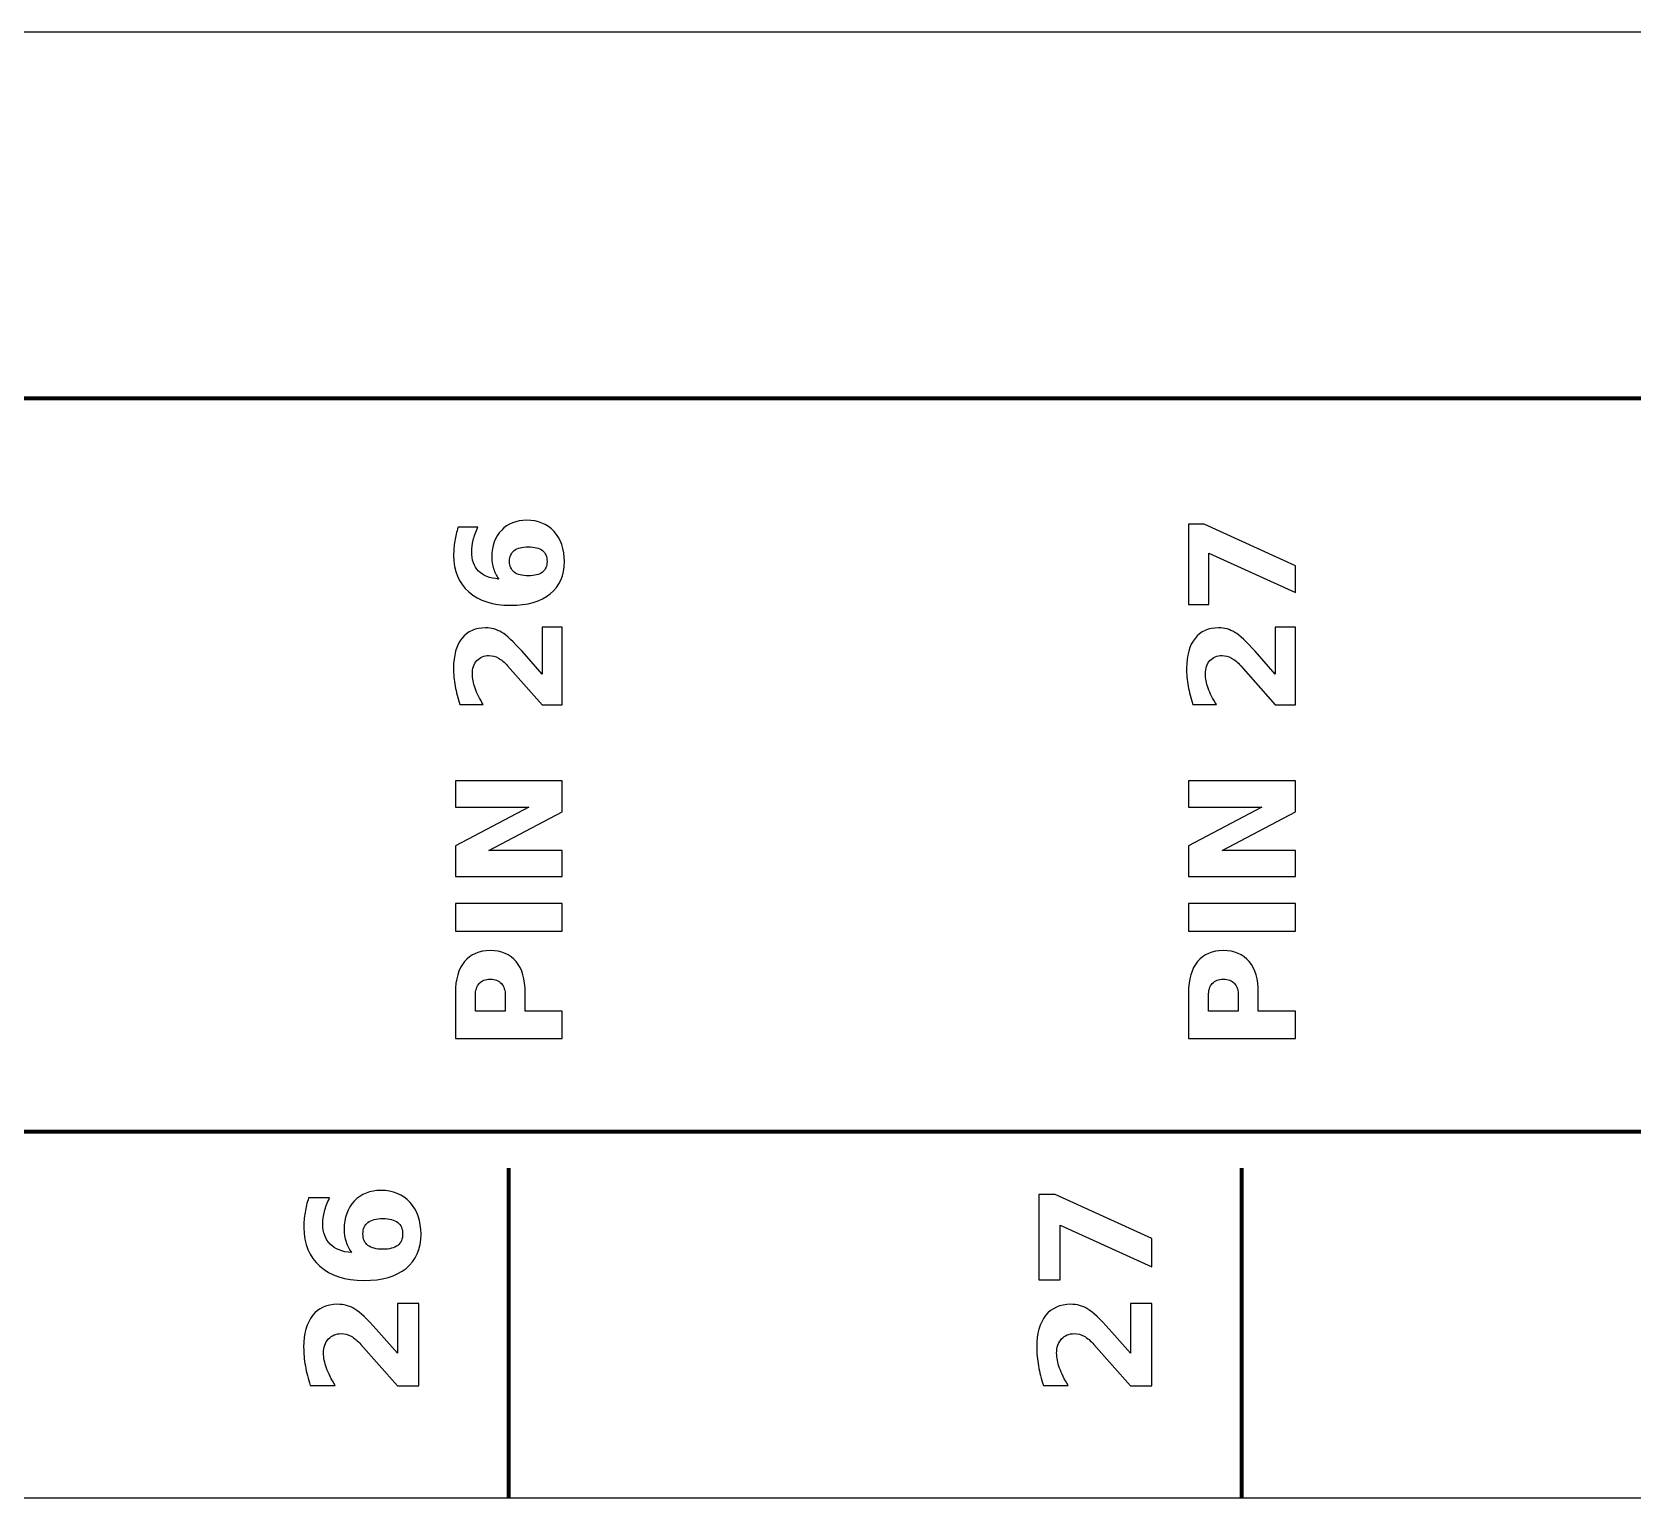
# Model space of a CAD drawing. Header units: centimetres. Extents: x -11 to 25, y -15.8 to -13.8.
# Drawn here: x 13.85 to 16.033, y -15.85 to -13.85 of the extents above; entities that cross this region are included whole.
import ezdxf

# ---------------------------------------------------------------- set-up
doc = ezdxf.new("R2010")
doc.units = ezdxf.units.CM
doc.header["$MEASUREMENT"] = 0
doc.layers.add('Layer 1', color=7, linetype='Continuous')

msp = doc.modelspace()

# ---------------------------------------------------------------- linework, layer by layer
at = {"layer": 'Layer 1', "color": 7}
msp.add_open_spline([(-10.9698, -13.85), (-10.9698, -13.85), (25.0302, -13.85), (25.0302, -13.85), (25.0302, -13.85), (25.0302, -13.85), (25.0302, -15.85), (25.0302, -15.85), (25.0302, -15.85), (25.0302, -15.85), (-10.9698, -15.85), (-10.9698, -15.85), (-10.9698, -15.85), (-10.9698, -15.85), (-10.9698, -13.85), (-10.9698, -13.85)], degree=3, knots=[0, 0, 0, 0, 0.25, 0.25, 0.25, 0.25, 0.5, 0.5, 0.5, 0.5, 0.75, 0.75, 0.75, 0.75, 1, 1, 1, 1], dxfattribs=at)
at = {"layer": 'Layer 1', "color": 250, "lineweight": 100}
msp.add_open_spline([(-10.76247, -15.35), (-10.76247, -15.35), (-10.76247, -14.35), (-10.76247, -14.35), (-10.76247, -14.35), (-10.76247, -14.35), (24.83753, -14.35), (24.83753, -14.35), (24.83753, -14.35), (24.83753, -14.35), (24.83753, -15.35), (24.83753, -15.35), (24.83753, -15.35), (24.83753, -15.35), (-10.76247, -15.35), (-10.76247, -15.35)], degree=3, knots=[0, 0, 0, 0, 0.25, 0.25, 0.25, 0.25, 0.5, 0.5, 0.5, 0.5, 0.75, 0.75, 0.75, 0.75, 1, 1, 1, 1], dxfattribs=at)
at = {"layer": 'Layer 1', "color": 250}
for points, knots in [([(14.43093, -14.5257), (14.43093, -14.5257), (14.4579, -14.5257), (14.4579, -14.5257), (14.4579, -14.5257), (14.45496, -14.5319), (14.4528, -14.5377), (14.4514, -14.54316), (14.4514, -14.54316), (14.45, -14.54863), (14.4493, -14.554), (14.4493, -14.5592), (14.4493, -14.5592), (14.4493, -14.5704), (14.4524, -14.5791), (14.45863, -14.58536), (14.45863, -14.58536), (14.46483, -14.5916), (14.47406, -14.59526), (14.4863, -14.5963), (14.4863, -14.5963), (14.48313, -14.592), (14.48073, -14.58733), (14.47913, -14.58233), (14.47913, -14.58233), (14.47753, -14.57733), (14.47673, -14.57186), (14.47673, -14.56593), (14.47673, -14.56593), (14.47673, -14.55103), (14.4811, -14.539), (14.48983, -14.52986), (14.48983, -14.52986), (14.49853, -14.5207), (14.50996, -14.51613), (14.5241, -14.51613), (14.5241, -14.51613), (14.53973, -14.51613), (14.55223, -14.52123), (14.56166, -14.53146), (14.56166, -14.53146), (14.57106, -14.54166), (14.57576, -14.5554), (14.57576, -14.57256), (14.57576, -14.57256), (14.57576, -14.5915), (14.56936, -14.60616), (14.55656, -14.61656), (14.55656, -14.61656), (14.5438, -14.62693), (14.52563, -14.63213), (14.50213, -14.63213), (14.50213, -14.63213), (14.47806, -14.63213), (14.45913, -14.62606), (14.44536, -14.61393), (14.44536, -14.61393), (14.4316, -14.60176), (14.4247, -14.58513), (14.4247, -14.56396), (14.4247, -14.56396), (14.4247, -14.55726), (14.42523, -14.55076), (14.42626, -14.54443), (14.42626, -14.54443), (14.4273, -14.53813), (14.42886, -14.5319), (14.43093, -14.5257)], [0, 0, 0, 0, 0.0588235, 0.0588235, 0.0588235, 0.0588235, 0.1176471, 0.1176471, 0.1176471, 0.1176471, 0.1764706, 0.1764706, 0.1764706, 0.1764706, 0.2352941, 0.2352941, 0.2352941, 0.2352941, 0.2941176, 0.2941176, 0.2941176, 0.2941176, 0.3529412, 0.3529412, 0.3529412, 0.3529412, 0.4117647, 0.4117647, 0.4117647, 0.4117647, 0.4705882, 0.4705882, 0.4705882, 0.4705882, 0.5294118, 0.5294118, 0.5294118, 0.5294118, 0.5882353, 0.5882353, 0.5882353, 0.5882353, 0.6470588, 0.6470588, 0.6470588, 0.6470588, 0.7058824, 0.7058824, 0.7058824, 0.7058824, 0.7647059, 0.7647059, 0.7647059, 0.7647059, 0.8235294, 0.8235294, 0.8235294, 0.8235294, 0.8823529, 0.8823529, 0.8823529, 0.8823529, 0.9411765, 0.9411765, 0.9411765, 0.9411765, 1, 1, 1, 1]), ([(15.42713, -14.63116), (15.42713, -14.63116), (15.42713, -14.5213), (15.42713, -14.5213), (15.42713, -14.5213), (15.42713, -14.5213), (15.44833, -14.5213), (15.44833, -14.5213), (15.44833, -14.5213), (15.44833, -14.5213), (15.57293, -14.57813), (15.57293, -14.57813), (15.57293, -14.57813), (15.57293, -14.57813), (15.57293, -14.61476), (15.57293, -14.61476), (15.57293, -14.61476), (15.57293, -14.61476), (15.45476, -14.56093), (15.45476, -14.56093), (15.45476, -14.56093), (15.45476, -14.56093), (15.45476, -14.63116), (15.45476, -14.63116), (15.45476, -14.63116), (15.45476, -14.63116), (15.42713, -14.63116), (15.42713, -14.63116)], [0, 0, 0, 0, 0.1428571, 0.1428571, 0.1428571, 0.1428571, 0.2857143, 0.2857143, 0.2857143, 0.2857143, 0.4285714, 0.4285714, 0.4285714, 0.4285714, 0.5714286, 0.5714286, 0.5714286, 0.5714286, 0.7142857, 0.7142857, 0.7142857, 0.7142857, 0.8571429, 0.8571429, 0.8571429, 0.8571429, 1, 1, 1, 1]), ([(14.50096, -14.57216), (14.50096, -14.57876), (14.5031, -14.5837), (14.50736, -14.58696), (14.50736, -14.58696), (14.51163, -14.59026), (14.51803, -14.5919), (14.52656, -14.5919), (14.52656, -14.5919), (14.53506, -14.5919), (14.54146, -14.59026), (14.54573, -14.58696), (14.54573, -14.58696), (14.55, -14.5837), (14.55213, -14.57876), (14.55213, -14.57216), (14.55213, -14.57216), (14.55213, -14.56553), (14.55, -14.56056), (14.54573, -14.5573), (14.54573, -14.5573), (14.54146, -14.554), (14.53506, -14.55236), (14.52656, -14.55236), (14.52656, -14.55236), (14.51803, -14.55236), (14.51163, -14.554), (14.50736, -14.5573), (14.50736, -14.5573), (14.5031, -14.56056), (14.50096, -14.56553), (14.50096, -14.57216)], [0, 0, 0, 0, 0.125, 0.125, 0.125, 0.125, 0.25, 0.25, 0.25, 0.25, 0.375, 0.375, 0.375, 0.375, 0.5, 0.5, 0.5, 0.5, 0.625, 0.625, 0.625, 0.625, 0.75, 0.75, 0.75, 0.75, 0.875, 0.875, 0.875, 0.875, 1, 1, 1, 1]), ([(14.5453, -14.72607), (14.5453, -14.72607), (14.5453, -14.6619), (14.5453, -14.6619), (14.5453, -14.6619), (14.5453, -14.6619), (14.57293, -14.6619), (14.57293, -14.6619), (14.57293, -14.6619), (14.57293, -14.6619), (14.57293, -14.76787), (14.57293, -14.76787), (14.57293, -14.76787), (14.57293, -14.76787), (14.5453, -14.76787), (14.5453, -14.76787), (14.5453, -14.76787), (14.5453, -14.76787), (14.49833, -14.71463), (14.49833, -14.71463), (14.49833, -14.71463), (14.49403, -14.70987), (14.48983, -14.70637), (14.48573, -14.7041), (14.48573, -14.7041), (14.48163, -14.7018), (14.47736, -14.70067), (14.47293, -14.70067), (14.47293, -14.70067), (14.4661, -14.70067), (14.4606, -14.70297), (14.45643, -14.70757), (14.45643, -14.70757), (14.45226, -14.71213), (14.4502, -14.71823), (14.4502, -14.72587), (14.4502, -14.72587), (14.4502, -14.73173), (14.45146, -14.73813), (14.45396, -14.7451), (14.45396, -14.7451), (14.45646, -14.75207), (14.4602, -14.75953), (14.46513, -14.76747), (14.46513, -14.76747), (14.46513, -14.76747), (14.4331, -14.76747), (14.4331, -14.76747), (14.4331, -14.76747), (14.4303, -14.759), (14.42816, -14.75063), (14.4267, -14.74237), (14.4267, -14.74237), (14.42523, -14.7341), (14.4245, -14.726), (14.4245, -14.71803), (14.4245, -14.71803), (14.4245, -14.7006), (14.42833, -14.68703), (14.43603, -14.67737), (14.43603, -14.67737), (14.4437, -14.6677), (14.4544, -14.66287), (14.46816, -14.66287), (14.46816, -14.66287), (14.4761, -14.66287), (14.4835, -14.66493), (14.49036, -14.66903), (14.49036, -14.66903), (14.49723, -14.67313), (14.50643, -14.68177), (14.51796, -14.6949), (14.51796, -14.6949), (14.51796, -14.6949), (14.5453, -14.72607), (14.5453, -14.72607)], [0, 0, 0, 0, 0.0526316, 0.0526316, 0.0526316, 0.0526316, 0.1052632, 0.1052632, 0.1052632, 0.1052632, 0.1578947, 0.1578947, 0.1578947, 0.1578947, 0.2105263, 0.2105263, 0.2105263, 0.2105263, 0.2631579, 0.2631579, 0.2631579, 0.2631579, 0.3157895, 0.3157895, 0.3157895, 0.3157895, 0.3684211, 0.3684211, 0.3684211, 0.3684211, 0.4210526, 0.4210526, 0.4210526, 0.4210526, 0.4736842, 0.4736842, 0.4736842, 0.4736842, 0.5263158, 0.5263158, 0.5263158, 0.5263158, 0.5789474, 0.5789474, 0.5789474, 0.5789474, 0.6315789, 0.6315789, 0.6315789, 0.6315789, 0.6842105, 0.6842105, 0.6842105, 0.6842105, 0.7368421, 0.7368421, 0.7368421, 0.7368421, 0.7894737, 0.7894737, 0.7894737, 0.7894737, 0.8421053, 0.8421053, 0.8421053, 0.8421053, 0.8947368, 0.8947368, 0.8947368, 0.8947368, 0.9473684, 0.9473684, 0.9473684, 0.9473684, 1, 1, 1, 1]), ([(15.5453, -14.72607), (15.5453, -14.72607), (15.5453, -14.6619), (15.5453, -14.6619), (15.5453, -14.6619), (15.5453, -14.6619), (15.57293, -14.6619), (15.57293, -14.6619), (15.57293, -14.6619), (15.57293, -14.6619), (15.57293, -14.76787), (15.57293, -14.76787), (15.57293, -14.76787), (15.57293, -14.76787), (15.5453, -14.76787), (15.5453, -14.76787), (15.5453, -14.76787), (15.5453, -14.76787), (15.49833, -14.71463), (15.49833, -14.71463), (15.49833, -14.71463), (15.49403, -14.70987), (15.48983, -14.70637), (15.48573, -14.7041), (15.48573, -14.7041), (15.48163, -14.7018), (15.47736, -14.70067), (15.47293, -14.70067), (15.47293, -14.70067), (15.4661, -14.70067), (15.4606, -14.70297), (15.45643, -14.70757), (15.45643, -14.70757), (15.45226, -14.71213), (15.4502, -14.71823), (15.4502, -14.72587), (15.4502, -14.72587), (15.4502, -14.73173), (15.45146, -14.73813), (15.45396, -14.7451), (15.45396, -14.7451), (15.45646, -14.75207), (15.4602, -14.75953), (15.46513, -14.76747), (15.46513, -14.76747), (15.46513, -14.76747), (15.4331, -14.76747), (15.4331, -14.76747), (15.4331, -14.76747), (15.4303, -14.759), (15.42816, -14.75063), (15.4267, -14.74237), (15.4267, -14.74237), (15.42523, -14.7341), (15.4245, -14.726), (15.4245, -14.71803), (15.4245, -14.71803), (15.4245, -14.7006), (15.42833, -14.68703), (15.43603, -14.67737), (15.43603, -14.67737), (15.4437, -14.6677), (15.4544, -14.66287), (15.46816, -14.66287), (15.46816, -14.66287), (15.4761, -14.66287), (15.4835, -14.66493), (15.49036, -14.66903), (15.49036, -14.66903), (15.49723, -14.67313), (15.50643, -14.68177), (15.51796, -14.6949), (15.51796, -14.6949), (15.51796, -14.6949), (15.5453, -14.72607), (15.5453, -14.72607)], [0, 0, 0, 0, 0.0526316, 0.0526316, 0.0526316, 0.0526316, 0.1052632, 0.1052632, 0.1052632, 0.1052632, 0.1578947, 0.1578947, 0.1578947, 0.1578947, 0.2105263, 0.2105263, 0.2105263, 0.2105263, 0.2631579, 0.2631579, 0.2631579, 0.2631579, 0.3157895, 0.3157895, 0.3157895, 0.3157895, 0.3684211, 0.3684211, 0.3684211, 0.3684211, 0.4210526, 0.4210526, 0.4210526, 0.4210526, 0.4736842, 0.4736842, 0.4736842, 0.4736842, 0.5263158, 0.5263158, 0.5263158, 0.5263158, 0.5789474, 0.5789474, 0.5789474, 0.5789474, 0.6315789, 0.6315789, 0.6315789, 0.6315789, 0.6842105, 0.6842105, 0.6842105, 0.6842105, 0.7368421, 0.7368421, 0.7368421, 0.7368421, 0.7894737, 0.7894737, 0.7894737, 0.7894737, 0.8421053, 0.8421053, 0.8421053, 0.8421053, 0.8947368, 0.8947368, 0.8947368, 0.8947368, 0.9473684, 0.9473684, 0.9473684, 0.9473684, 1, 1, 1, 1]), ([(14.42713, -15.00233), (14.42713, -15.00233), (14.42713, -14.96033), (14.42713, -14.96033), (14.42713, -14.96033), (14.42713, -14.96033), (14.52713, -14.9073), (14.52713, -14.9073), (14.52713, -14.9073), (14.52713, -14.9073), (14.42713, -14.9073), (14.42713, -14.9073), (14.42713, -14.9073), (14.42713, -14.9073), (14.42713, -14.87167), (14.42713, -14.87167), (14.42713, -14.87167), (14.42713, -14.87167), (14.57293, -14.87167), (14.57293, -14.87167), (14.57293, -14.87167), (14.57293, -14.87167), (14.57293, -14.91367), (14.57293, -14.91367), (14.57293, -14.91367), (14.57293, -14.91367), (14.47293, -14.9667), (14.47293, -14.9667), (14.47293, -14.9667), (14.47293, -14.9667), (14.57293, -14.9667), (14.57293, -14.9667), (14.57293, -14.9667), (14.57293, -14.9667), (14.57293, -15.00233), (14.57293, -15.00233), (14.57293, -15.00233), (14.57293, -15.00233), (14.42713, -15.00233), (14.42713, -15.00233)], [0, 0, 0, 0, 0.1, 0.1, 0.1, 0.1, 0.2, 0.2, 0.2, 0.2, 0.3, 0.3, 0.3, 0.3, 0.4, 0.4, 0.4, 0.4, 0.5, 0.5, 0.5, 0.5, 0.6, 0.6, 0.6, 0.6, 0.7, 0.7, 0.7, 0.7, 0.8, 0.8, 0.8, 0.8, 0.9, 0.9, 0.9, 0.9, 1, 1, 1, 1]), ([(15.42713, -15.00233), (15.42713, -15.00233), (15.42713, -14.96033), (15.42713, -14.96033), (15.42713, -14.96033), (15.42713, -14.96033), (15.52713, -14.9073), (15.52713, -14.9073), (15.52713, -14.9073), (15.52713, -14.9073), (15.42713, -14.9073), (15.42713, -14.9073), (15.42713, -14.9073), (15.42713, -14.9073), (15.42713, -14.87167), (15.42713, -14.87167), (15.42713, -14.87167), (15.42713, -14.87167), (15.57293, -14.87167), (15.57293, -14.87167), (15.57293, -14.87167), (15.57293, -14.87167), (15.57293, -14.91367), (15.57293, -14.91367), (15.57293, -14.91367), (15.57293, -14.91367), (15.47293, -14.9667), (15.47293, -14.9667), (15.47293, -14.9667), (15.47293, -14.9667), (15.57293, -14.9667), (15.57293, -14.9667), (15.57293, -14.9667), (15.57293, -14.9667), (15.57293, -15.00233), (15.57293, -15.00233), (15.57293, -15.00233), (15.57293, -15.00233), (15.42713, -15.00233), (15.42713, -15.00233)], [0, 0, 0, 0, 0.1, 0.1, 0.1, 0.1, 0.2, 0.2, 0.2, 0.2, 0.3, 0.3, 0.3, 0.3, 0.4, 0.4, 0.4, 0.4, 0.5, 0.5, 0.5, 0.5, 0.6, 0.6, 0.6, 0.6, 0.7, 0.7, 0.7, 0.7, 0.8, 0.8, 0.8, 0.8, 0.9, 0.9, 0.9, 0.9, 1, 1, 1, 1]), ([(14.42713, -15.07673), (14.42713, -15.07673), (14.42713, -15.03913), (14.42713, -15.03913), (14.42713, -15.03913), (14.42713, -15.03913), (14.57293, -15.03913), (14.57293, -15.03913), (14.57293, -15.03913), (14.57293, -15.03913), (14.57293, -15.07673), (14.57293, -15.07673), (14.57293, -15.07673), (14.57293, -15.07673), (14.42713, -15.07673), (14.42713, -15.07673)], [0, 0, 0, 0, 0.25, 0.25, 0.25, 0.25, 0.5, 0.5, 0.5, 0.5, 0.75, 0.75, 0.75, 0.75, 1, 1, 1, 1]), ([(15.42713, -15.07673), (15.42713, -15.07673), (15.42713, -15.03913), (15.42713, -15.03913), (15.42713, -15.03913), (15.42713, -15.03913), (15.57293, -15.03913), (15.57293, -15.03913), (15.57293, -15.03913), (15.57293, -15.03913), (15.57293, -15.07673), (15.57293, -15.07673), (15.57293, -15.07673), (15.57293, -15.07673), (15.42713, -15.07673), (15.42713, -15.07673)], [0, 0, 0, 0, 0.25, 0.25, 0.25, 0.25, 0.5, 0.5, 0.5, 0.5, 0.75, 0.75, 0.75, 0.75, 1, 1, 1, 1]), ([(14.42713, -15.2233), (14.42713, -15.2233), (14.42713, -15.1609), (14.42713, -15.1609), (14.42713, -15.1609), (14.42713, -15.14234), (14.43126, -15.1281), (14.4395, -15.11817), (14.4395, -15.11817), (14.44773, -15.10824), (14.45946, -15.10327), (14.4747, -15.10327), (14.4747, -15.10327), (14.48996, -15.10327), (14.50173, -15.10824), (14.50996, -15.11817), (14.50996, -15.11817), (14.5182, -15.1281), (14.52233, -15.14234), (14.52233, -15.1609), (14.52233, -15.1609), (14.52233, -15.1609), (14.52233, -15.1857), (14.52233, -15.1857), (14.52233, -15.1857), (14.52233, -15.1857), (14.57293, -15.1857), (14.57293, -15.1857), (14.57293, -15.1857), (14.57293, -15.1857), (14.57293, -15.2233), (14.57293, -15.2233), (14.57293, -15.2233), (14.57293, -15.2233), (14.42713, -15.2233), (14.42713, -15.2233)], [0, 0, 0, 0, 0.1111111, 0.1111111, 0.1111111, 0.1111111, 0.2222222, 0.2222222, 0.2222222, 0.2222222, 0.3333333, 0.3333333, 0.3333333, 0.3333333, 0.4444444, 0.4444444, 0.4444444, 0.4444444, 0.5555556, 0.5555556, 0.5555556, 0.5555556, 0.6666667, 0.6666667, 0.6666667, 0.6666667, 0.7777778, 0.7777778, 0.7777778, 0.7777778, 0.8888889, 0.8888889, 0.8888889, 0.8888889, 1, 1, 1, 1]), ([(15.42713, -15.2233), (15.42713, -15.2233), (15.42713, -15.1609), (15.42713, -15.1609), (15.42713, -15.1609), (15.42713, -15.14234), (15.43126, -15.1281), (15.4395, -15.11817), (15.4395, -15.11817), (15.44773, -15.10824), (15.45946, -15.10327), (15.4747, -15.10327), (15.4747, -15.10327), (15.48996, -15.10327), (15.50173, -15.10824), (15.50996, -15.11817), (15.50996, -15.11817), (15.5182, -15.1281), (15.52233, -15.14234), (15.52233, -15.1609), (15.52233, -15.1609), (15.52233, -15.1609), (15.52233, -15.1857), (15.52233, -15.1857), (15.52233, -15.1857), (15.52233, -15.1857), (15.57293, -15.1857), (15.57293, -15.1857), (15.57293, -15.1857), (15.57293, -15.1857), (15.57293, -15.2233), (15.57293, -15.2233), (15.57293, -15.2233), (15.57293, -15.2233), (15.42713, -15.2233), (15.42713, -15.2233)], [0, 0, 0, 0, 0.1111111, 0.1111111, 0.1111111, 0.1111111, 0.2222222, 0.2222222, 0.2222222, 0.2222222, 0.3333333, 0.3333333, 0.3333333, 0.3333333, 0.4444444, 0.4444444, 0.4444444, 0.4444444, 0.5555556, 0.5555556, 0.5555556, 0.5555556, 0.6666667, 0.6666667, 0.6666667, 0.6666667, 0.7777778, 0.7777778, 0.7777778, 0.7777778, 0.8888889, 0.8888889, 0.8888889, 0.8888889, 1, 1, 1, 1]), ([(14.45436, -15.1857), (14.45436, -15.1857), (14.4951, -15.1857), (14.4951, -15.1857), (14.4951, -15.1857), (14.4951, -15.1857), (14.4951, -15.1649), (14.4951, -15.1649), (14.4951, -15.1649), (14.4951, -15.1576), (14.49333, -15.15197), (14.48976, -15.148), (14.48976, -15.148), (14.48623, -15.14404), (14.4812, -15.14204), (14.4747, -15.14204), (14.4747, -15.14204), (14.46816, -15.14204), (14.46316, -15.14404), (14.45963, -15.148), (14.45963, -15.148), (14.45613, -15.15197), (14.45436, -15.1576), (14.45436, -15.1649), (14.45436, -15.1649), (14.45436, -15.1649), (14.45436, -15.1857), (14.45436, -15.1857)], [0, 0, 0, 0, 0.1428571, 0.1428571, 0.1428571, 0.1428571, 0.2857143, 0.2857143, 0.2857143, 0.2857143, 0.4285714, 0.4285714, 0.4285714, 0.4285714, 0.5714286, 0.5714286, 0.5714286, 0.5714286, 0.7142857, 0.7142857, 0.7142857, 0.7142857, 0.8571429, 0.8571429, 0.8571429, 0.8571429, 1, 1, 1, 1]), ([(15.45436, -15.1857), (15.45436, -15.1857), (15.4951, -15.1857), (15.4951, -15.1857), (15.4951, -15.1857), (15.4951, -15.1857), (15.4951, -15.1649), (15.4951, -15.1649), (15.4951, -15.1649), (15.4951, -15.1576), (15.49333, -15.15197), (15.48976, -15.148), (15.48976, -15.148), (15.48623, -15.14404), (15.4812, -15.14204), (15.4747, -15.14204), (15.4747, -15.14204), (15.46816, -15.14204), (15.46316, -15.14404), (15.45963, -15.148), (15.45963, -15.148), (15.45613, -15.15197), (15.45436, -15.1576), (15.45436, -15.1649), (15.45436, -15.1649), (15.45436, -15.1649), (15.45436, -15.1857), (15.45436, -15.1857)], [0, 0, 0, 0, 0.1428571, 0.1428571, 0.1428571, 0.1428571, 0.2857143, 0.2857143, 0.2857143, 0.2857143, 0.4285714, 0.4285714, 0.4285714, 0.4285714, 0.5714286, 0.5714286, 0.5714286, 0.5714286, 0.7142857, 0.7142857, 0.7142857, 0.7142857, 0.8571429, 0.8571429, 0.8571429, 0.8571429, 1, 1, 1, 1]), ([(14.22688, -15.44058), (14.22688, -15.44058), (14.25542, -15.44058), (14.25542, -15.44058), (14.25542, -15.44058), (14.25232, -15.44714), (14.25003, -15.45328), (14.24855, -15.45907), (14.24855, -15.45907), (14.24706, -15.46485), (14.24632, -15.47053), (14.24632, -15.47604), (14.24632, -15.47604), (14.24632, -15.48789), (14.2496, -15.4971), (14.2562, -15.50373), (14.2562, -15.50373), (14.26276, -15.51033), (14.27253, -15.51421), (14.28548, -15.5153), (14.28548, -15.5153), (14.28213, -15.51075), (14.27959, -15.50581), (14.2779, -15.50052), (14.2779, -15.50052), (14.2762, -15.49523), (14.27536, -15.48944), (14.27536, -15.48316), (14.27536, -15.48316), (14.27536, -15.46739), (14.27998, -15.45466), (14.28922, -15.44499), (14.28922, -15.44499), (14.29843, -15.43529), (14.31053, -15.43046), (14.32549, -15.43046), (14.32549, -15.43046), (14.34203, -15.43046), (14.35526, -15.43586), (14.36525, -15.44669), (14.36525, -15.44669), (14.37519, -15.45748), (14.38017, -15.47202), (14.38017, -15.49018), (14.38017, -15.49018), (14.38017, -15.51022), (14.3734, -15.52574), (14.35985, -15.53675), (14.35985, -15.53675), (14.34634, -15.54772), (14.32711, -15.55323), (14.30224, -15.55323), (14.30224, -15.55323), (14.27677, -15.55323), (14.25673, -15.54681), (14.24216, -15.53396), (14.24216, -15.53396), (14.22759, -15.52109), (14.22029, -15.50348), (14.22029, -15.48108), (14.22029, -15.48108), (14.22029, -15.47399), (14.22085, -15.46711), (14.22195, -15.46041), (14.22195, -15.46041), (14.22304, -15.45374), (14.2247, -15.44714), (14.22688, -15.44058)], [0, 0, 0, 0, 0.0588235, 0.0588235, 0.0588235, 0.0588235, 0.1176471, 0.1176471, 0.1176471, 0.1176471, 0.1764706, 0.1764706, 0.1764706, 0.1764706, 0.2352941, 0.2352941, 0.2352941, 0.2352941, 0.2941176, 0.2941176, 0.2941176, 0.2941176, 0.3529412, 0.3529412, 0.3529412, 0.3529412, 0.4117647, 0.4117647, 0.4117647, 0.4117647, 0.4705882, 0.4705882, 0.4705882, 0.4705882, 0.5294118, 0.5294118, 0.5294118, 0.5294118, 0.5882353, 0.5882353, 0.5882353, 0.5882353, 0.6470588, 0.6470588, 0.6470588, 0.6470588, 0.7058824, 0.7058824, 0.7058824, 0.7058824, 0.7647059, 0.7647059, 0.7647059, 0.7647059, 0.8235294, 0.8235294, 0.8235294, 0.8235294, 0.8823529, 0.8823529, 0.8823529, 0.8823529, 0.9411765, 0.9411765, 0.9411765, 0.9411765, 1, 1, 1, 1]), ([(15.22286, -15.5522), (15.22286, -15.5522), (15.22286, -15.43593), (15.22286, -15.43593), (15.22286, -15.43593), (15.22286, -15.43593), (15.2453, -15.43593), (15.2453, -15.43593), (15.2453, -15.43593), (15.2453, -15.43593), (15.37717, -15.49608), (15.37717, -15.49608), (15.37717, -15.49608), (15.37717, -15.49608), (15.37717, -15.53485), (15.37717, -15.53485), (15.37717, -15.53485), (15.37717, -15.53485), (15.25211, -15.47787), (15.25211, -15.47787), (15.25211, -15.47787), (15.25211, -15.47787), (15.25211, -15.5522), (15.25211, -15.5522), (15.25211, -15.5522), (15.25211, -15.5522), (15.22286, -15.5522), (15.22286, -15.5522)], [0, 0, 0, 0, 0.1428571, 0.1428571, 0.1428571, 0.1428571, 0.2857143, 0.2857143, 0.2857143, 0.2857143, 0.4285714, 0.4285714, 0.4285714, 0.4285714, 0.5714286, 0.5714286, 0.5714286, 0.5714286, 0.7142857, 0.7142857, 0.7142857, 0.7142857, 0.8571429, 0.8571429, 0.8571429, 0.8571429, 1, 1, 1, 1]), ([(14.301, -15.48976), (14.301, -15.49675), (14.30326, -15.50197), (14.30778, -15.50542), (14.30778, -15.50542), (14.31229, -15.50892), (14.31907, -15.51065), (14.3281, -15.51065), (14.3281, -15.51065), (14.33709, -15.51065), (14.34387, -15.50892), (14.34838, -15.50542), (14.34838, -15.50542), (14.3529, -15.50197), (14.35516, -15.49675), (14.35516, -15.48976), (14.35516, -15.48976), (14.35516, -15.48274), (14.3529, -15.47748), (14.34838, -15.47403), (14.34838, -15.47403), (14.34387, -15.47053), (14.33709, -15.46881), (14.3281, -15.46881), (14.3281, -15.46881), (14.31907, -15.46881), (14.31229, -15.47053), (14.30778, -15.47403), (14.30778, -15.47403), (14.30326, -15.47748), (14.301, -15.48274), (14.301, -15.48976)], [0, 0, 0, 0, 0.125, 0.125, 0.125, 0.125, 0.25, 0.25, 0.25, 0.25, 0.375, 0.375, 0.375, 0.375, 0.5, 0.5, 0.5, 0.5, 0.625, 0.625, 0.625, 0.625, 0.75, 0.75, 0.75, 0.75, 0.875, 0.875, 0.875, 0.875, 1, 1, 1, 1]), ([(14.34792, -15.65264), (14.34792, -15.65264), (14.34792, -15.58473), (14.34792, -15.58473), (14.34792, -15.58473), (14.34792, -15.58473), (14.37717, -15.58473), (14.37717, -15.58473), (14.37717, -15.58473), (14.37717, -15.58473), (14.37717, -15.69688), (14.37717, -15.69688), (14.37717, -15.69688), (14.37717, -15.69688), (14.34792, -15.69688), (14.34792, -15.69688), (14.34792, -15.69688), (14.34792, -15.69688), (14.29822, -15.64054), (14.29822, -15.64054), (14.29822, -15.64054), (14.29367, -15.6355), (14.28922, -15.63179), (14.28488, -15.6294), (14.28488, -15.6294), (14.28054, -15.62696), (14.27603, -15.62576), (14.27134, -15.62576), (14.27134, -15.62576), (14.2641, -15.62576), (14.25828, -15.6282), (14.25387, -15.63306), (14.25387, -15.63306), (14.24946, -15.6379), (14.24728, -15.64435), (14.24728, -15.65243), (14.24728, -15.65243), (14.24728, -15.65864), (14.24862, -15.66541), (14.25126, -15.67279), (14.25126, -15.67279), (14.25391, -15.68016), (14.25786, -15.68806), (14.26308, -15.69646), (14.26308, -15.69646), (14.26308, -15.69646), (14.22918, -15.69646), (14.22918, -15.69646), (14.22918, -15.69646), (14.22621, -15.6875), (14.22396, -15.67864), (14.2224, -15.66989), (14.2224, -15.66989), (14.22085, -15.66115), (14.22008, -15.65257), (14.22008, -15.64414), (14.22008, -15.64414), (14.22008, -15.62569), (14.22413, -15.61133), (14.23228, -15.6011), (14.23228, -15.6011), (14.2404, -15.59087), (14.25172, -15.58576), (14.26629, -15.58576), (14.26629, -15.58576), (14.27469, -15.58576), (14.28252, -15.58794), (14.28979, -15.59228), (14.28979, -15.59228), (14.29705, -15.59662), (14.30679, -15.60576), (14.319, -15.61966), (14.319, -15.61966), (14.319, -15.61966), (14.34792, -15.65264), (14.34792, -15.65264)], [0, 0, 0, 0, 0.0526316, 0.0526316, 0.0526316, 0.0526316, 0.1052632, 0.1052632, 0.1052632, 0.1052632, 0.1578947, 0.1578947, 0.1578947, 0.1578947, 0.2105263, 0.2105263, 0.2105263, 0.2105263, 0.2631579, 0.2631579, 0.2631579, 0.2631579, 0.3157895, 0.3157895, 0.3157895, 0.3157895, 0.3684211, 0.3684211, 0.3684211, 0.3684211, 0.4210526, 0.4210526, 0.4210526, 0.4210526, 0.4736842, 0.4736842, 0.4736842, 0.4736842, 0.5263158, 0.5263158, 0.5263158, 0.5263158, 0.5789474, 0.5789474, 0.5789474, 0.5789474, 0.6315789, 0.6315789, 0.6315789, 0.6315789, 0.6842105, 0.6842105, 0.6842105, 0.6842105, 0.7368421, 0.7368421, 0.7368421, 0.7368421, 0.7894737, 0.7894737, 0.7894737, 0.7894737, 0.8421053, 0.8421053, 0.8421053, 0.8421053, 0.8947368, 0.8947368, 0.8947368, 0.8947368, 0.9473684, 0.9473684, 0.9473684, 0.9473684, 1, 1, 1, 1]), ([(15.34792, -15.65264), (15.34792, -15.65264), (15.34792, -15.58473), (15.34792, -15.58473), (15.34792, -15.58473), (15.34792, -15.58473), (15.37717, -15.58473), (15.37717, -15.58473), (15.37717, -15.58473), (15.37717, -15.58473), (15.37717, -15.69688), (15.37717, -15.69688), (15.37717, -15.69688), (15.37717, -15.69688), (15.34792, -15.69688), (15.34792, -15.69688), (15.34792, -15.69688), (15.34792, -15.69688), (15.29822, -15.64054), (15.29822, -15.64054), (15.29822, -15.64054), (15.29367, -15.6355), (15.28922, -15.63179), (15.28488, -15.6294), (15.28488, -15.6294), (15.28054, -15.62696), (15.27603, -15.62576), (15.27134, -15.62576), (15.27134, -15.62576), (15.2641, -15.62576), (15.25828, -15.6282), (15.25387, -15.63306), (15.25387, -15.63306), (15.24946, -15.6379), (15.24728, -15.64435), (15.24728, -15.65243), (15.24728, -15.65243), (15.24728, -15.65864), (15.24862, -15.66541), (15.25126, -15.67279), (15.25126, -15.67279), (15.25391, -15.68016), (15.25786, -15.68806), (15.26308, -15.69646), (15.26308, -15.69646), (15.26308, -15.69646), (15.22918, -15.69646), (15.22918, -15.69646), (15.22918, -15.69646), (15.22621, -15.6875), (15.22396, -15.67864), (15.2224, -15.66989), (15.2224, -15.66989), (15.22085, -15.66115), (15.22008, -15.65257), (15.22008, -15.64414), (15.22008, -15.64414), (15.22008, -15.62569), (15.22413, -15.61133), (15.23228, -15.6011), (15.23228, -15.6011), (15.2404, -15.59087), (15.25172, -15.58576), (15.26629, -15.58576), (15.26629, -15.58576), (15.27469, -15.58576), (15.28252, -15.58794), (15.28979, -15.59228), (15.28979, -15.59228), (15.29705, -15.59662), (15.30679, -15.60576), (15.319, -15.61966), (15.319, -15.61966), (15.319, -15.61966), (15.34792, -15.65264), (15.34792, -15.65264)], [0, 0, 0, 0, 0.0526316, 0.0526316, 0.0526316, 0.0526316, 0.1052632, 0.1052632, 0.1052632, 0.1052632, 0.1578947, 0.1578947, 0.1578947, 0.1578947, 0.2105263, 0.2105263, 0.2105263, 0.2105263, 0.2631579, 0.2631579, 0.2631579, 0.2631579, 0.3157895, 0.3157895, 0.3157895, 0.3157895, 0.3684211, 0.3684211, 0.3684211, 0.3684211, 0.4210526, 0.4210526, 0.4210526, 0.4210526, 0.4736842, 0.4736842, 0.4736842, 0.4736842, 0.5263158, 0.5263158, 0.5263158, 0.5263158, 0.5789474, 0.5789474, 0.5789474, 0.5789474, 0.6315789, 0.6315789, 0.6315789, 0.6315789, 0.6842105, 0.6842105, 0.6842105, 0.6842105, 0.7368421, 0.7368421, 0.7368421, 0.7368421, 0.7894737, 0.7894737, 0.7894737, 0.7894737, 0.8421053, 0.8421053, 0.8421053, 0.8421053, 0.8947368, 0.8947368, 0.8947368, 0.8947368, 0.9473684, 0.9473684, 0.9473684, 0.9473684, 1, 1, 1, 1])]:
    msp.add_open_spline(points, degree=3, knots=knots, dxfattribs=at)
at = {"layer": 'Layer 1', "color": 250, "lineweight": 106}
for points in [[(14.50003, -15.85), (14.50003, -15.85), (14.50001, -15.40001), (14.50001, -15.40001)], [(15.50003, -15.85), (15.50003, -15.85), (15.50001, -15.40001), (15.50001, -15.40001)]]:
    msp.add_open_spline(points, degree=3, dxfattribs=at)

doc.saveas('drawing.dxf')
